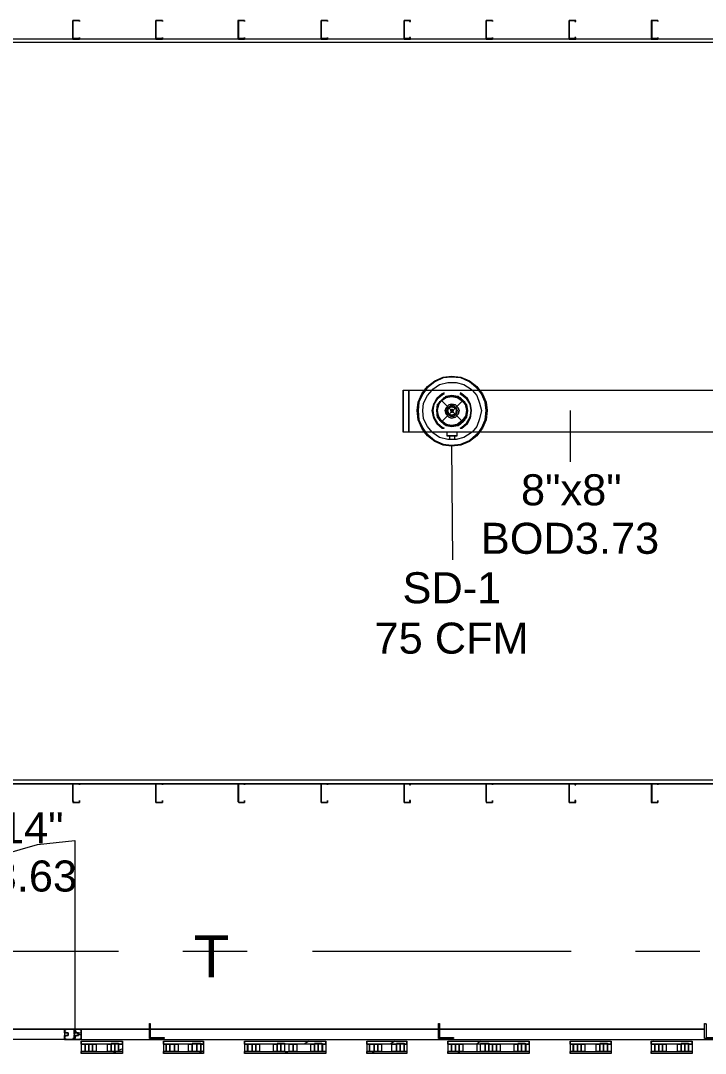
# Model space of a CAD drawing. Header units: metres. Extents: x 39 to 278, y -7 to 151.
# Drawn here: x 88.01 to 91.37, y 24.82 to 29.89 of the extents above; entities that cross this region are included whole.
import ezdxf

# ---------------------------------------------------------------- set-up
doc = ezdxf.new("R2010")
doc.units = ezdxf.units.M
doc.layers.add('HVAC - Ductos', color=5, linetype='Continuous', lineweight=50)
doc.layers.add('PDF_Geometry', color=7, linetype='Continuous', true_color=0xaaaaaa)
doc.layers.add('PDF_Text', color=7, linetype='Continuous')
doc.styles.add('PDF Helvetica', font='')
doc.styles.get('PDF Helvetica').set_extended_font_data('Helvetica')

msp = doc.modelspace()

# ---------------------------------------------------------------- linework, layer by layer
at = {"layer": 'HVAC - Ductos', "lineweight": 0}
for points in [[(89.995, 28.0766), (90.0087, 28.0949), (90.0454, 28.1224), (90.0867, 28.1407), (90.1279, 28.1453), (90.1737, 28.1407), (90.215, 28.1224), (90.2517, 28.0949), (90.2655, 28.0766)], [(90.2609, 28.0766), (90.2471, 28.0903), (90.215, 28.1178), (90.1737, 28.1361), (90.1279, 28.1407), (90.0867, 28.1361), (90.0454, 28.1178), (90.0133, 28.0903), (89.9996, 28.0766)], [(90.0317, 28.0766), (90.0363, 28.0811), (90.0683, 28.1041), (90.1096, 28.1133), (90.1509, 28.1133), (90.1875, 28.1041), (90.2242, 28.0811), (90.2287, 28.0766)], [(89.8896, 28.0766), (89.9171, 28.0766), (89.9171, 27.8703), (89.8896, 27.8703)], [(89.8896, 27.8703), (89.8896, 28.0766), (89.8896, 27.8703)], [(89.995, 27.8703), (89.9813, 27.8887), (89.9629, 27.9299), (89.9583, 27.9757), (89.9629, 28.017), (89.9813, 28.0583), (89.995, 28.0766)], [(89.9996, 28.0766), (89.9859, 28.0583), (89.9675, 28.017), (89.9629, 27.9757), (89.9675, 27.9299), (89.9859, 27.8887), (89.9996, 27.8703)], [(90.0317, 27.8703), (90.0087, 27.8979), (89.9905, 27.9345), (89.9859, 27.9757), (89.9905, 28.0124), (90.0087, 28.0491), (90.0317, 28.0766)], [(90.2287, 28.0766), (90.2517, 28.0491), (90.2655, 28.0124), (90.2746, 27.9757), (90.2655, 27.9345), (90.2517, 27.8979), (90.2287, 27.8703)], [(90.2609, 27.8703), (90.2746, 27.8887), (90.2929, 27.9299), (90.2975, 27.9757), (90.2929, 28.017), (90.2746, 28.0583), (90.2609, 28.0766)], [(90.2655, 28.0766), (90.2792, 28.0583), (90.2975, 28.017), (90.3021, 27.9757), (90.2975, 27.9299), (90.2792, 27.8887), (90.2655, 27.8703)], [(90.0959, 28.0445), (90.1005, 28.0445), (90.105, 28.0445), (90.1279, 28.0491), (90.1509, 28.0445), (90.1646, 28.0353), (90.1829, 28.0261), (90.1921, 28.0124), (90.2013, 27.9941), (90.2013, 27.9757), (90.2013, 27.9529), (90.1921, 27.9391), (90.1829, 27.9207), (90.1646, 27.9116), (90.1509, 27.9024), (90.1279, 27.8979), (90.1096, 27.9024), (90.0913, 27.9116), (90.0775, 27.9207), (90.0637, 27.9391), (90.0592, 27.9529), (90.0546, 27.9757), (90.0592, 27.9941), (90.0637, 28.0124), (90.0775, 28.0261), (90.0913, 28.0353), (90.1096, 28.0445), (90.1279, 28.0491), (90.1555, 28.0445), (90.16, 28.0445), (90.1829, 28.0261), (90.16, 28.0445)], [(90.0913, 28.0399), (90.0775, 28.0261), (90.0637, 28.0124), (90.0546, 27.9941), (90.0546, 27.9757), (90.0592, 27.9987), (90.0592, 28.0033), (90.0592, 28.0079)], [(90.0637, 28.0033), (90.0775, 28.0261), (90.1005, 28.0399)], [(90.16, 28.0445), (90.16, 28.0445)], [(90.16, 28.0399), (90.1829, 28.0261), (90.1967, 28.0033)], [(90.1692, 27.907), (90.1829, 27.9207), (90.1967, 27.9345), (90.2013, 27.9529), (90.2059, 27.9757), (90.2013, 27.9941), (90.1967, 28.0124), (90.1829, 28.0261), (90.1692, 28.0399)], [(90.1967, 28.0079), (90.2013, 28.0033), (90.2013, 27.9987)], [(90.0546, 27.9757), (90.0592, 28.0033), (90.0546, 27.9757)], [(90.0592, 27.9437), (90.0775, 27.9207), (90.1005, 27.9024), (90.1279, 27.8979), (90.16, 27.9024), (90.1279, 27.8979), (90.1005, 27.9024), (90.0775, 27.9207), (90.0592, 27.9437), (90.0546, 27.9757), (90.0592, 27.9437), (90.0592, 27.9483), (90.0546, 27.9757), (90.0546, 27.9529), (90.0637, 27.9345), (90.0775, 27.9207), (90.0913, 27.907)], [(90.1967, 27.9987), (90.2013, 27.9757), (90.2013, 27.9711), (90.1967, 27.9483)], [(90.2059, 27.9757), (90.2013, 27.9437), (90.2059, 27.9757)], [(90.7101, 27.9757), (90.7101, 27.7237)], [(90.0592, 27.9437), (90.0592, 27.9437)], [(90.1005, 27.907), (90.0775, 27.9207), (90.0637, 27.9437)], [(90.105, 27.9024), (90.1005, 27.9024), (90.0959, 27.907)], [(90.1555, 27.907), (90.1279, 27.8979), (90.105, 27.907)], [(90.2013, 27.9483), (90.2013, 27.9437), (90.1967, 27.9437), (90.1829, 27.9207), (90.16, 27.9024), (90.1829, 27.9207), (90.16, 27.907), (90.16, 27.9024), (90.1555, 27.9024)], [(90.2655, 27.8703), (90.2517, 27.852), (90.215, 27.8245), (90.1737, 27.8061), (90.1279, 27.8016), (90.0867, 27.8061), (90.0454, 27.8245), (90.0087, 27.852), (89.995, 27.8703)], [(89.9996, 27.8703), (90.0133, 27.8566), (90.0454, 27.8291), (90.0867, 27.8107), (90.1279, 27.8061), (90.1737, 27.8107), (90.215, 27.8291), (90.2471, 27.8566), (90.2609, 27.8703)], [(90.2287, 27.8703), (90.2242, 27.8657), (90.1875, 27.8428), (90.1509, 27.8337), (90.1096, 27.8337), (90.0683, 27.8428), (90.0363, 27.8657), (90.0317, 27.8703)], [(90.105, 27.8703), (90.105, 27.852)], [(90.1555, 27.852), (90.1555, 27.8703)], [(90.1417, 27.852), (90.1417, 27.8337), (90.1187, 27.8337), (90.1187, 27.852), (90.1417, 27.852), (90.1509, 27.852), (90.1555, 27.852), (90.1509, 27.852), (90.1417, 27.852), (90.1371, 27.852), (90.1279, 27.852), (90.1233, 27.852), (90.1142, 27.852), (90.1096, 27.852), (90.105, 27.852), (90.1096, 27.852), (90.1142, 27.852)], [(90.1279, 27.8016), (90.1325, 27.2424)]]:
    msp.add_lwpolyline(points, dxfattribs=at)
for points in [[(89.9171, 28.0766), (94.2117, 28.0766), (94.2117, 27.8703), (89.9171, 27.8703)], [(90.0913, 28.0629), (90.0821, 28.0583), (90.0546, 28.0353), (90.0409, 28.0079), (90.0317, 27.9757), (90.0409, 27.9391), (90.0546, 27.9116), (90.0821, 27.8887), (90.0913, 27.8887), (90.0821, 27.8933), (90.0592, 27.9116), (90.0409, 27.9437), (90.0363, 27.9757), (90.0409, 28.0079), (90.0592, 28.0353), (90.0821, 28.0537), (90.0913, 28.0583), (90.0821, 28.0537), (90.0592, 28.0353), (90.0409, 28.0079), (90.0363, 27.9757), (90.0409, 27.9437), (90.0592, 27.9116), (90.0821, 27.8933), (90.0913, 27.8887), (90.0821, 27.8887), (90.0546, 27.9116), (90.0409, 27.9391), (90.0317, 27.9757), (90.0409, 28.0079), (90.0546, 28.0353), (90.0821, 28.0583)], [(90.2242, 27.9757), (90.2196, 27.9391), (90.2059, 27.9116), (90.1783, 27.8887), (90.1692, 27.8887), (90.1783, 27.8933), (90.2013, 27.9116), (90.2196, 27.9437), (90.2242, 27.9757), (90.2196, 28.0079), (90.2013, 28.0353), (90.1783, 28.0537), (90.1692, 28.0583), (90.1783, 28.0537), (90.2013, 28.0353), (90.2196, 28.0079), (90.2242, 27.9757), (90.2196, 27.9437), (90.2013, 27.9116), (90.1783, 27.8933), (90.1692, 27.8887), (90.1783, 27.8887), (90.2059, 27.9116), (90.2196, 27.9391), (90.2242, 27.9757), (90.2196, 28.0079), (90.2059, 28.0353), (90.1783, 28.0583), (90.1692, 28.0629), (90.1783, 28.0583), (90.2059, 28.0353), (90.2196, 28.0079)], [(90.1279, 28.0491), (90.1005, 28.0445), (90.0775, 28.0261), (90.0592, 28.0033), (90.0775, 28.0261), (90.1005, 28.0445), (90.1279, 28.0491), (90.16, 28.0445)], [(90.0637, 28.0033), (90.0775, 28.0261), (90.1005, 28.0399), (90.1279, 28.0445), (90.1555, 28.0399), (90.1783, 28.0261), (90.1967, 28.0033), (90.2013, 27.9757), (90.1967, 27.9483), (90.1783, 27.9253), (90.1555, 27.907), (90.1279, 27.9024), (90.1005, 27.907), (90.0775, 27.9253), (90.0637, 27.9483), (90.0592, 27.9757)], [(90.1005, 27.9895), (90.0959, 27.9757), (90.1005, 27.9895), (90.1142, 28.0033), (90.1279, 28.0079), (90.1463, 28.0033), (90.16, 27.9895), (90.1646, 27.9757), (90.16, 27.9895), (90.1463, 28.0033), (90.1279, 28.0079), (90.1142, 28.0033)], [(90.2013, 28.0033), (90.1829, 28.0261), (90.2013, 28.0033), (90.2059, 27.9757)], [(90.16, 27.9574), (90.1646, 27.9757), (90.16, 27.9574), (90.1463, 27.9437), (90.1279, 27.9391), (90.1142, 27.9437), (90.1005, 27.9574), (90.0959, 27.9757), (90.1005, 27.9574), (90.1142, 27.9437), (90.1279, 27.9391), (90.1463, 27.9437)], [(90.1096, 27.9895), (90.105, 27.9757), (90.1096, 27.9895), (90.1233, 27.9987), (90.1371, 27.9987), (90.1509, 27.9895), (90.1555, 27.9757), (90.1509, 27.9895), (90.1371, 27.9987), (90.1233, 27.9987)], [(90.1509, 27.9574), (90.1555, 27.9757), (90.1509, 27.9574), (90.1371, 27.9483), (90.1233, 27.9483), (90.1096, 27.9574), (90.105, 27.9757), (90.1096, 27.9574), (90.1233, 27.9483), (90.1371, 27.9483)], [(90.1142, 27.9895), (90.1279, 27.9941), (90.1463, 27.9895), (90.1509, 27.9757), (90.1463, 27.9574), (90.1279, 27.9529), (90.1142, 27.9574), (90.1096, 27.9757)], [(90.1279, 27.9803), (90.1233, 27.9757), (90.1279, 27.9803), (90.1325, 27.9803), (90.1371, 27.9757), (90.1325, 27.9803)], [(90.1325, 27.9711), (90.1371, 27.9757), (90.1325, 27.9666), (90.1279, 27.9666), (90.1233, 27.9757), (90.1279, 27.9711)], [(90.2013, 27.9437), (90.1829, 27.9207)]]:
    msp.add_lwpolyline(points, close=True, dxfattribs=at)
at = {"layer": 'PDF_Geometry', "lineweight": 0}
for points in [[(88.2991, 29.8916), (88.2717, 29.8916), (88.2671, 29.8916), (88.2671, 29.8045), (88.2671, 29.7999), (88.2717, 29.7999), (88.2991, 29.7999), (88.2991, 29.8091), (88.2991, 29.8045), (88.2717, 29.8045), (88.2671, 29.8045), (88.2671, 29.8916), (88.2717, 29.8916), (88.2991, 29.8916), (88.2991, 29.887)], [(88.7071, 29.8916), (88.675, 29.8916), (88.675, 29.8045), (88.675, 29.7999), (88.7071, 29.7999), (88.7071, 29.8091), (88.7071, 29.8045), (88.675, 29.8045), (88.675, 29.8916), (88.7071, 29.8916), (88.7071, 29.887)], [(89.1104, 29.8916), (89.0829, 29.8916), (89.0783, 29.8916), (89.0783, 29.8045), (89.0829, 29.7999), (89.1104, 29.7999), (89.1104, 29.8091), (89.1104, 29.8045), (89.0829, 29.8045), (89.0829, 29.8916), (89.1104, 29.8916), (89.1104, 29.887)], [(89.5183, 29.8916), (89.4863, 29.8916), (89.4863, 29.8045), (89.4863, 29.7999), (89.5183, 29.7999), (89.5183, 29.8091), (89.5183, 29.8045), (89.4863, 29.8045), (89.4863, 29.8916), (89.5183, 29.8916), (89.5183, 29.887)], [(89.9263, 29.8916), (89.8942, 29.8916), (89.8942, 29.8045), (89.8942, 29.7999), (89.9263, 29.7999), (89.9263, 29.8091), (89.9217, 29.8091), (89.9217, 29.8045), (89.8942, 29.8045), (89.8942, 29.8916), (89.9217, 29.8916), (89.9217, 29.887), (89.9263, 29.887)], [(90.3296, 29.8916), (90.3021, 29.8916), (90.2975, 29.8916), (90.2975, 29.8045), (90.2975, 29.7999), (90.3021, 29.7999), (90.3296, 29.7999), (90.3296, 29.8091), (90.3296, 29.8045), (90.3021, 29.8045), (90.2975, 29.8045), (90.2975, 29.8916), (90.3021, 29.8916), (90.3296, 29.8916), (90.3296, 29.887)], [(90.7375, 29.8916), (90.7055, 29.8916), (90.7055, 29.8045), (90.7055, 29.7999), (90.7375, 29.7999), (90.7375, 29.8091), (90.7329, 29.8091), (90.7329, 29.8045), (90.7055, 29.8045), (90.7055, 29.8916), (90.7329, 29.8916), (90.7329, 29.887), (90.7375, 29.887)], [(91.1409, 29.8916), (91.1133, 29.8916), (91.1088, 29.8916), (91.1088, 29.8045), (91.1088, 29.7999), (91.1133, 29.7999), (91.1409, 29.7999), (91.1409, 29.8091), (91.1409, 29.8045), (91.1133, 29.8045), (91.1133, 29.8916), (91.1409, 29.8916), (91.1409, 29.887)], [(87.0937, 29.7862), (94.2438, 29.7862), (94.2438, 29.7999), (87.08, 29.7999), (87.08, 29.7862), (87.08, 26.1607), (87.0937, 26.1607)], [(87.0937, 26.1424), (94.2438, 26.1424), (94.2438, 26.1607), (87.0937, 26.1607)], [(88.2991, 26.1424), (88.2717, 26.1424), (88.2671, 26.1424), (88.2671, 26.0553), (88.2671, 26.0507), (88.2717, 26.0507), (88.2991, 26.0507), (88.2991, 26.0599), (88.2991, 26.0507), (88.2717, 26.0507), (88.2717, 26.0553), (88.2671, 26.0553), (88.2671, 26.1424), (88.2717, 26.1424), (88.2991, 26.1424), (88.2991, 26.1378)], [(88.7071, 26.1424), (88.675, 26.1424), (88.675, 26.0553), (88.675, 26.0507), (88.7071, 26.0507), (88.7071, 26.0599), (88.7071, 26.0507), (88.675, 26.0507), (88.675, 26.0553), (88.675, 26.1424), (88.7071, 26.1424), (88.7071, 26.1378)], [(89.1104, 26.1424), (89.0829, 26.1424), (89.0783, 26.1424), (89.0783, 26.0553), (89.0829, 26.0507), (89.1104, 26.0507), (89.1104, 26.0599), (89.1104, 26.0507), (89.0829, 26.0507), (89.0829, 26.0553), (89.0829, 26.1424), (89.1104, 26.1424), (89.1104, 26.1378)], [(89.5183, 26.1424), (89.4863, 26.1424), (89.4863, 26.0553), (89.4863, 26.0507), (89.5183, 26.0507), (89.5183, 26.0599), (89.5183, 26.0507), (89.4863, 26.0507), (89.4863, 26.0553), (89.4863, 26.1424), (89.5183, 26.1424), (89.5183, 26.1378)], [(89.9263, 26.1424), (89.8942, 26.1424), (89.8942, 26.0553), (89.8942, 26.0507), (89.9263, 26.0507), (89.9263, 26.0599), (89.9217, 26.0599), (89.9217, 26.0507), (89.8942, 26.0507), (89.8942, 26.0553), (89.8942, 26.1424), (89.9217, 26.1424), (89.9217, 26.1378), (89.9263, 26.1378)], [(90.3296, 26.1424), (90.3021, 26.1424), (90.2975, 26.1424), (90.2975, 26.0553), (90.2975, 26.0507), (90.3021, 26.0507), (90.3296, 26.0507), (90.3296, 26.0599), (90.3296, 26.0507), (90.3021, 26.0507), (90.2975, 26.0553), (90.2975, 26.1424), (90.3021, 26.1424), (90.3296, 26.1424), (90.3296, 26.1378)], [(90.7375, 26.1424), (90.7055, 26.1424), (90.7055, 26.0553), (90.7055, 26.0507), (90.7375, 26.0507), (90.7375, 26.0599), (90.7329, 26.0599), (90.7329, 26.0507), (90.7055, 26.0507), (90.7055, 26.0553), (90.7055, 26.1424), (90.7329, 26.1424), (90.7329, 26.1378), (90.7375, 26.1378)], [(91.1409, 26.1424), (91.1133, 26.1424), (91.1088, 26.1424), (91.1088, 26.0553), (91.1088, 26.0507), (91.1133, 26.0507), (91.1409, 26.0507), (91.1409, 26.0599), (91.1409, 26.0507), (91.1133, 26.0507), (91.1133, 26.0553), (91.1133, 26.1424), (91.1409, 26.1424), (91.1409, 26.1378)], [(88.6429, 24.9645), (88.6475, 24.9645), (88.6475, 24.9599), (88.6475, 24.8957), (88.7117, 24.8957), (88.7163, 24.8957), (88.7163, 24.8911), (88.6429, 24.8911)], [(90.0637, 24.9645), (90.0683, 24.9645), (90.0683, 24.9599), (90.0683, 24.8957), (90.1325, 24.8957), (90.1371, 24.8957), (90.1371, 24.8911), (90.0637, 24.8911)], [(91.3701, 24.9645), (91.3746, 24.9645), (91.3792, 24.9599), (91.3792, 24.8957), (91.4433, 24.8957), (91.4479, 24.8957), (91.4479, 24.8911), (91.3701, 24.8911)], [(88.2945, 24.9095), (88.29, 24.9095), (88.29, 24.9049), (88.2808, 24.9049), (88.2808, 24.9003), (88.2763, 24.9003), (88.2763, 24.9049), (88.2808, 24.9049), (88.2763, 24.9049), (88.2763, 24.8865), (88.3083, 24.8865), (88.3037, 24.8865), (88.3037, 24.8911), (88.3037, 24.8865), (88.2763, 24.8865), (88.2763, 24.8911), (88.2763, 24.8957), (88.2808, 24.8957), (88.2763, 24.8957), (88.2763, 24.9003), (88.2808, 24.9003), (88.2808, 24.9049), (88.29, 24.9049), (88.2945, 24.9049), (88.2945, 24.9095), (88.2945, 24.9141), (88.2945, 24.9186), (88.29, 24.9186), (88.2808, 24.9186), (88.2808, 24.9232), (88.2808, 24.9278), (88.2808, 24.9232), (88.2763, 24.9232), (88.2763, 24.9278), (88.2808, 24.9278), (88.2763, 24.9278), (88.2763, 24.9324), (88.2763, 24.9369), (88.3037, 24.9369), (88.3037, 24.9324), (88.3037, 24.9369), (88.3083, 24.9369), (88.2763, 24.9369), (88.2763, 24.9186), (88.2808, 24.9186), (88.2763, 24.9186), (88.2763, 24.9232), (88.2808, 24.9232), (88.2808, 24.9186), (88.29, 24.9186), (88.29, 24.9141), (88.2945, 24.9141)], [(88.3083, 24.9369), (88.3083, 24.8865), (88.3083, 24.9095), (88.2945, 24.9095), (88.2945, 24.9186), (88.3083, 24.9186), (88.3083, 24.9232), (88.3083, 24.9186)], [(88.6475, 24.9369), (89.61, 24.9369)], [(89.61, 24.9369), (90.0637, 24.9369)], [(90.0683, 24.9369), (90.9438, 24.9369), (91.3701, 24.9369), (90.9438, 24.9369)], [(88.345, 24.8636), (88.345, 24.8269), (88.3267, 24.8269), (88.3267, 24.8636)], [(88.3633, 24.8636), (88.3633, 24.8269), (88.345, 24.8269), (88.345, 24.8636)], [(88.3817, 24.8636), (88.3817, 24.8269), (88.3633, 24.8269), (88.3633, 24.8636)], [(88.455, 24.8636), (88.455, 24.8269), (88.4367, 24.8269), (88.4367, 24.8636)], [(88.4917, 24.8682), (88.4917, 24.8269), (88.4733, 24.8269), (88.4733, 24.8682)], [(88.7437, 24.8636), (88.7437, 24.8269), (88.7254, 24.8269), (88.7254, 24.8636)], [(88.7667, 24.8636), (88.7667, 24.8269), (88.7437, 24.8269), (88.7437, 24.8636)], [(88.785, 24.8636), (88.785, 24.8269), (88.7667, 24.8269), (88.7667, 24.8636)], [(88.8537, 24.8636), (88.8537, 24.8269), (88.8354, 24.8269), (88.8354, 24.8636)], [(88.895, 24.8682), (88.895, 24.8269), (88.8767, 24.8269), (88.8767, 24.8682)], [(89.1471, 24.8636), (89.1471, 24.8269), (89.1287, 24.8269), (89.1287, 24.8636)], [(89.1654, 24.8636), (89.1654, 24.8269), (89.1471, 24.8269), (89.1471, 24.8636)], [(89.1837, 24.8636), (89.1837, 24.8269), (89.1654, 24.8269), (89.1654, 24.8636)], [(89.2709, 24.8636), (89.2709, 24.8269), (89.2525, 24.8269), (89.2525, 24.8636)], [(89.3304, 24.8269), (89.3304, 24.8636), (89.3487, 24.8636), (89.3671, 24.8636), (89.3671, 24.8269), (89.3487, 24.8269), (89.3487, 24.8636), (89.3487, 24.8269)], [(89.4542, 24.8636), (89.4542, 24.8269), (89.4359, 24.8269), (89.4359, 24.8636)], [(89.4909, 24.8682), (89.4909, 24.8269), (89.4725, 24.8269), (89.4725, 24.8682)], [(89.7475, 24.8636), (89.7475, 24.8269), (89.7246, 24.8269), (89.7246, 24.8636)], [(89.7659, 24.8636), (89.7659, 24.8269), (89.7475, 24.8269), (89.7475, 24.8636)], [(89.7842, 24.8636), (89.7842, 24.8269), (89.7659, 24.8269), (89.7659, 24.8636)], [(89.8575, 24.8636), (89.8575, 24.8269), (89.8346, 24.8269), (89.8346, 24.8636)], [(89.8942, 24.8682), (89.8942, 24.8269), (89.8759, 24.8269), (89.8759, 24.8682)], [(90.1463, 24.8636), (90.1463, 24.8269), (90.1279, 24.8269), (90.1279, 24.8636)], [(90.1646, 24.8636), (90.1646, 24.8269), (90.1463, 24.8269), (90.1463, 24.8636)], [(90.1829, 24.8636), (90.1829, 24.8269), (90.1646, 24.8269), (90.1646, 24.8636)], [(90.3113, 24.8682), (90.3113, 24.8269), (90.2929, 24.8269), (90.2929, 24.8682)], [(90.3296, 24.8636), (90.3296, 24.8269), (90.3113, 24.8269), (90.3113, 24.8636)], [(90.3479, 24.8636), (90.3479, 24.8269), (90.3296, 24.8269), (90.3296, 24.8636)], [(90.3663, 24.8636), (90.3663, 24.8269), (90.3479, 24.8269), (90.3479, 24.8636)], [(90.4533, 24.8636), (90.4533, 24.8269), (90.435, 24.8269), (90.435, 24.8636)], [(90.4901, 24.8682), (90.4901, 24.8269), (90.4717, 24.8269), (90.4717, 24.8682)], [(90.7467, 24.8636), (90.7467, 24.8269), (90.7283, 24.8269), (90.7283, 24.8636)], [(90.7651, 24.8636), (90.7651, 24.8269), (90.7467, 24.8269), (90.7467, 24.8636)], [(90.7833, 24.8636), (90.7833, 24.8269), (90.7651, 24.8269), (90.7651, 24.8636)], [(90.8567, 24.8636), (90.8567, 24.8269), (90.8383, 24.8269), (90.8383, 24.8636)], [(90.8933, 24.8682), (90.8933, 24.8269), (90.875, 24.8269), (90.875, 24.8682)], [(91.1454, 24.8636), (91.1454, 24.8269), (91.1271, 24.8269), (91.1271, 24.8636)], [(91.1638, 24.8636), (91.1638, 24.8269), (91.1454, 24.8269), (91.1454, 24.8636)], [(91.1821, 24.8636), (91.1821, 24.8269), (91.1638, 24.8269), (91.1638, 24.8636)], [(91.2555, 24.8636), (91.2555, 24.8269), (91.2371, 24.8269), (91.2371, 24.8636)], [(91.2921, 24.8682), (91.2921, 24.8269), (91.2738, 24.8269), (91.2738, 24.8682)], [(88.51, 24.8177), (88.3083, 24.8177), (88.3083, 24.8269), (88.51, 24.8269)], [(88.9087, 24.8177), (88.7117, 24.8177), (88.7117, 24.8269), (88.9087, 24.8269)], [(89.5091, 24.8177), (89.1104, 24.8177), (89.1104, 24.8269), (89.5091, 24.8269)], [(89.9079, 24.8177), (89.7109, 24.8177), (89.7109, 24.8269), (89.9079, 24.8269)], [(90.5083, 24.8177), (90.1096, 24.8177), (90.1096, 24.8269), (90.5083, 24.8269)], [(90.9117, 24.8177), (90.7101, 24.8177), (90.7101, 24.8269), (90.9117, 24.8269)], [(91.3105, 24.8177), (91.1088, 24.8177), (91.1088, 24.8269), (91.3105, 24.8269)]]:
    msp.add_lwpolyline(points, close=True, dxfattribs=at)
at = {"layer": 'PDF_Geometry', "color": 254, "lineweight": 0, "true_color": 0xd2d2d2}
for points in [[(89.4863, 29.8412), (89.4863, 29.8412)], [(89.0783, 29.8137), (89.0829, 29.8137)], [(91.1088, 29.8321), (91.1133, 29.8321)], [(88.2991, 26.1378), (88.2991, 26.1378)], [(90.3159, 26.1424), (90.3159, 26.1424)], [(88.2671, 26.1057), (88.2671, 26.1057)], [(89.8942, 26.1011), (89.8942, 26.1011)], [(90.2975, 26.1241), (90.2975, 26.1241)], [(90.7283, 26.0507), (90.7283, 26.0507)], [(90.7329, 26.0599), (90.7375, 26.0599)]]:
    msp.add_lwpolyline(points, dxfattribs=at)
at = {"layer": 'PDF_Geometry', "lineweight": 0}
for points in [[(94.2438, 29.7999), (87.08, 29.7999)], [(94.2438, 26.1424), (87.0937, 26.1424)], [(86.4246, 24.9369), (86.4246, 25.8628), (86.6079, 25.8445), (86.7775, 25.7941), (86.9379, 25.707), (87.08, 25.5924), (87.1945, 25.4503), (87.2817, 25.2899), (87.3321, 25.1157), (87.3504, 24.9369), (87.3687, 25.1157), (87.4191, 25.2899), (87.5062, 25.4503), (87.6208, 25.5924), (87.7629, 25.707), (87.9233, 25.7941), (88.0929, 25.8445), (88.2763, 25.8628), (88.2763, 24.9369)], [(88.4917, 25.3174), (87.2221, 25.3174)], [(89.1241, 25.3174), (88.8079, 25.3174)], [(90.7146, 25.3174), (89.445, 25.3174)], [(91.3471, 25.3174), (91.0309, 25.3174)], [(88.2258, 24.9369), (87.3275, 24.9369), (88.2258, 24.9369), (88.2258, 24.8865), (86.4429, 24.8865), (86.4429, 24.9369), (87.3183, 24.9369), (86.4429, 24.9369)], [(88.2258, 24.8865), (88.2763, 24.8865), (88.2763, 24.9095), (88.2717, 24.9095), (88.2717, 24.8911), (88.2717, 24.8865), (88.2717, 24.8911), (88.2671, 24.8911), (88.2671, 24.8865), (88.2304, 24.8865), (88.2304, 24.8911), (88.2258, 24.8911), (88.2304, 24.8911), (88.2304, 24.8865), (88.2258, 24.8865), (88.2258, 24.8911), (88.2258, 24.9003), (88.2304, 24.9003), (88.2304, 24.9049), (88.2441, 24.9049), (88.2441, 24.9095), (88.2441, 24.9186), (88.2304, 24.9186), (88.2304, 24.9232), (88.2258, 24.9232), (88.2258, 24.9324), (88.2258, 24.9369), (88.2304, 24.9369), (88.2304, 24.9324), (88.2258, 24.9324), (88.2304, 24.9324), (88.2304, 24.9369), (88.2717, 24.9369), (88.2717, 24.9324), (88.2717, 24.9141), (88.2763, 24.9141), (88.2763, 24.9369), (88.2258, 24.9369), (88.2258, 24.9186), (88.2258, 24.9232), (88.2304, 24.9232), (88.2304, 24.9186), (88.2395, 24.9186), (88.2441, 24.9141), (88.2441, 24.9095), (88.2395, 24.9049), (88.2304, 24.9049), (88.2304, 24.9003), (88.2258, 24.9003), (88.2258, 24.9049), (88.2258, 24.8865), (86.4429, 24.8865)], [(88.2258, 24.9186), (88.2441, 24.9186), (88.2441, 24.9049), (88.2258, 24.9049)], [(88.6429, 24.9369), (88.3083, 24.9369), (88.6429, 24.9369), (88.3083, 24.9369), (88.3083, 24.9186)], [(88.3083, 24.8865), (89.61, 24.8865), (90.9438, 24.8865), (92.2821, 24.8865), (93.6159, 24.8865), (94.913, 24.8865), (94.913, 24.9369), (94.913, 24.9186), (94.913, 24.9232), (94.913, 24.9186), (94.9313, 24.9186), (94.9313, 24.9095), (94.913, 24.9095)], [(88.6475, 24.9369), (89.61, 24.9369), (90.0637, 24.9369)], [(90.0683, 24.9369), (90.9438, 24.9369), (91.3701, 24.9369)], [(88.3083, 24.9095), (88.3083, 24.9049)], [(88.51, 24.8636), (88.51, 24.8269), (88.4917, 24.8269), (88.4917, 24.8636), (88.51, 24.8636), (88.51, 24.8774), (88.51, 24.8636), (88.3083, 24.8636), (88.3083, 24.8269), (88.3083, 24.8177)], [(88.3083, 24.8774), (88.3083, 24.8636), (88.3083, 24.8774), (88.51, 24.8774)], [(88.3083, 24.8636), (88.3267, 24.8636), (88.3267, 24.8269), (88.3083, 24.8269)], [(88.455, 24.8682), (88.4733, 24.8682)], [(88.4733, 24.8636), (88.4733, 24.8269), (88.455, 24.8269), (88.455, 24.8636)], [(88.9087, 24.8636), (88.9087, 24.8269), (88.895, 24.8269), (88.895, 24.8636), (88.9087, 24.8636), (88.9087, 24.8774), (88.9087, 24.8636), (88.7117, 24.8636), (88.7117, 24.8269), (88.7117, 24.8177)], [(88.7117, 24.8774), (88.7117, 24.8636), (88.7117, 24.8774), (88.9087, 24.8774)], [(88.7117, 24.8636), (88.7254, 24.8636), (88.7254, 24.8269), (88.7117, 24.8269)], [(88.8537, 24.8682), (88.8767, 24.8682)], [(88.8767, 24.8636), (88.8767, 24.8269), (88.8537, 24.8269), (88.8537, 24.8636)], [(89.5091, 24.8636), (89.5091, 24.8269), (89.4954, 24.8269), (89.4954, 24.8636), (89.5091, 24.8636), (89.5091, 24.8774), (89.5091, 24.8636), (89.1104, 24.8636), (89.1104, 24.8269), (89.1104, 24.8177)], [(89.1104, 24.8774), (89.1104, 24.8636), (89.1104, 24.8774), (89.5091, 24.8774)], [(89.1104, 24.8636), (89.1241, 24.8636), (89.1241, 24.8269), (89.1104, 24.8269)], [(89.2709, 24.8682), (89.2891, 24.8682), (89.3075, 24.8682), (89.3075, 24.8269), (89.3304, 24.8269), (89.3075, 24.8177)], [(89.2891, 24.8636), (89.2891, 24.8269), (89.2709, 24.8269), (89.2709, 24.8636)], [(89.3304, 24.8269), (89.3304, 24.8636), (89.3075, 24.8636), (89.3075, 24.8269), (89.2891, 24.8269), (89.2891, 24.8682)], [(89.4267, 24.8774), (89.4037, 24.8636)], [(89.4542, 24.8682), (89.4725, 24.8682)], [(89.4725, 24.8636), (89.4725, 24.8269), (89.4542, 24.8269), (89.4542, 24.8636)], [(89.9079, 24.8636), (89.9079, 24.8269), (89.8942, 24.8269), (89.8942, 24.8636), (89.9079, 24.8636), (89.9079, 24.8774), (89.9079, 24.8636), (89.7109, 24.8636), (89.7109, 24.8269), (89.7109, 24.8177)], [(89.7109, 24.8774), (89.7109, 24.8636), (89.7109, 24.8774), (89.9079, 24.8774)], [(89.7109, 24.8636), (89.7246, 24.8636), (89.7246, 24.8269), (89.7109, 24.8269)], [(89.8483, 24.8774), (89.8255, 24.8636)], [(89.8575, 24.8682), (89.8759, 24.8682)], [(89.8759, 24.8636), (89.8759, 24.8269), (89.8575, 24.8269), (89.8575, 24.8636)], [(90.5083, 24.8636), (90.5083, 24.8269), (90.4946, 24.8269), (90.4946, 24.8636), (90.5083, 24.8636), (90.5083, 24.8774), (90.5083, 24.8636), (90.1096, 24.8636), (90.1096, 24.8269), (90.1096, 24.8177)], [(90.1096, 24.8774), (90.1096, 24.8636), (90.1096, 24.8774), (90.5083, 24.8774)], [(90.1096, 24.8636), (90.1279, 24.8636), (90.1279, 24.8269), (90.1096, 24.8269)], [(90.27, 24.8774), (90.2517, 24.8636), (90.2517, 24.8269), (90.27, 24.8269), (90.27, 24.8636), (90.2517, 24.8636)], [(90.27, 24.8682), (90.2929, 24.8682)], [(90.2929, 24.8636), (90.2929, 24.8269), (90.27, 24.8269), (90.27, 24.8636)], [(90.4533, 24.8682), (90.4717, 24.8682)], [(90.4717, 24.8636), (90.4717, 24.8269), (90.4533, 24.8269), (90.4533, 24.8636)], [(90.9117, 24.8636), (90.9117, 24.8269), (90.8933, 24.8269), (90.8933, 24.8636), (90.9117, 24.8636), (90.9117, 24.8774), (90.9117, 24.8636), (90.7101, 24.8636), (90.7101, 24.8269), (90.7101, 24.8177)], [(90.7101, 24.8774), (90.7101, 24.8636), (90.7101, 24.8774), (90.9117, 24.8774)], [(90.7101, 24.8636), (90.7238, 24.8636), (90.7238, 24.8269), (90.7101, 24.8269)], [(90.8567, 24.8682), (90.875, 24.8682)], [(90.875, 24.8636), (90.875, 24.8269), (90.8567, 24.8269), (90.8567, 24.8636)], [(91.1179, 24.8774), (91.1088, 24.8728)], [(91.3105, 24.8636), (91.3105, 24.8269), (91.2921, 24.8269), (91.2921, 24.8636), (91.3105, 24.8636), (91.3105, 24.8774), (91.3105, 24.8636), (91.1088, 24.8636), (91.1088, 24.8269), (91.1088, 24.8177)], [(91.1088, 24.8774), (91.1088, 24.8636), (91.1088, 24.8774), (91.3105, 24.8774)], [(91.1088, 24.8636), (91.1271, 24.8636), (91.1271, 24.8269), (91.1088, 24.8269)], [(91.2555, 24.8682), (91.2738, 24.8682)], [(91.2738, 24.8636), (91.2738, 24.8269), (91.2555, 24.8269), (91.2555, 24.8636)], [(88.4825, 24.8269), (88.4641, 24.8177)], [(88.51, 24.8407), (88.4917, 24.8315)], [(88.51, 24.8269), (88.51, 24.8177)], [(88.9087, 24.8315), (88.9042, 24.8269), (88.8859, 24.8177)], [(88.9087, 24.8269), (88.9087, 24.8177)], [(89.5091, 24.8269), (89.5091, 24.8177)], [(89.7521, 24.8269), (89.7337, 24.8177)], [(89.9079, 24.8269), (89.9079, 24.8177)], [(90.1737, 24.8269), (90.1555, 24.8177)], [(90.5083, 24.8269), (90.5083, 24.8177)], [(90.9117, 24.8269), (90.9117, 24.8177)], [(91.3105, 24.8269), (91.3105, 24.8177)]]:
    msp.add_lwpolyline(points, dxfattribs=at)
at = {"layer": 'PDF_Geometry', "color": 8, "lineweight": 0, "true_color": 0x808080}
msp.add_lwpolyline([(90.1921, 28.017), (90.1555, 28.0445), (90.105, 28.0445), (90.0683, 28.017), (90.0546, 27.9757), (90.0683, 27.9299), (90.105, 27.9024), (90.1555, 27.9024), (90.1921, 27.9299), (90.2059, 27.9757)], close=True, dxfattribs=at)
for points in [[(90.0683, 28.0216), (90.0683, 28.017)], [(90.0683, 28.017), (90.0683, 28.017)], [(90.0775, 28.0261), (90.1829, 27.9207)], [(90.1829, 28.0261), (90.0775, 27.9207)], [(90.1921, 28.017), (90.1875, 28.0216)], [(90.1921, 28.017), (90.1921, 28.017)], [(90.0546, 27.9757), (90.0546, 27.9711)], [(90.0546, 27.9757), (90.0546, 27.9757)], [(90.0683, 27.9299), (90.0683, 27.9253)], [(90.0683, 27.9299), (90.0683, 27.9299)], [(90.1875, 27.9253), (90.1921, 27.9299)], [(90.1921, 27.9299), (90.1921, 27.9299)]]:
    msp.add_lwpolyline(points, dxfattribs=at)

# ---------------------------------------------------------------- texts
at = {"layer": 'PDF_Text', "lineweight": 0, "attachment_point": 4, "style": 'PDF Helvetica'}
for s, insert, char_height in [('8"x8"', (90.4688, 27.5855), 0.15247), ('BOD3.73', (90.2717, 27.3472), 0.15247), ('SD-1', (89.8867, 27.1042), 0.15247), ('75 CFM', (89.7492, 26.8567), 0.15247), ('14"x14"', (87.4895, 25.9263), 0.15247), ('BOD3.63', (87.4116, 25.6879), 0.15247), ('T', (88.86, 25.2947), 0.2055)]:
    msp.add_mtext(s, dxfattribs=dict(at, insert=insert, char_height=char_height))

doc.saveas('drawing.dxf')
